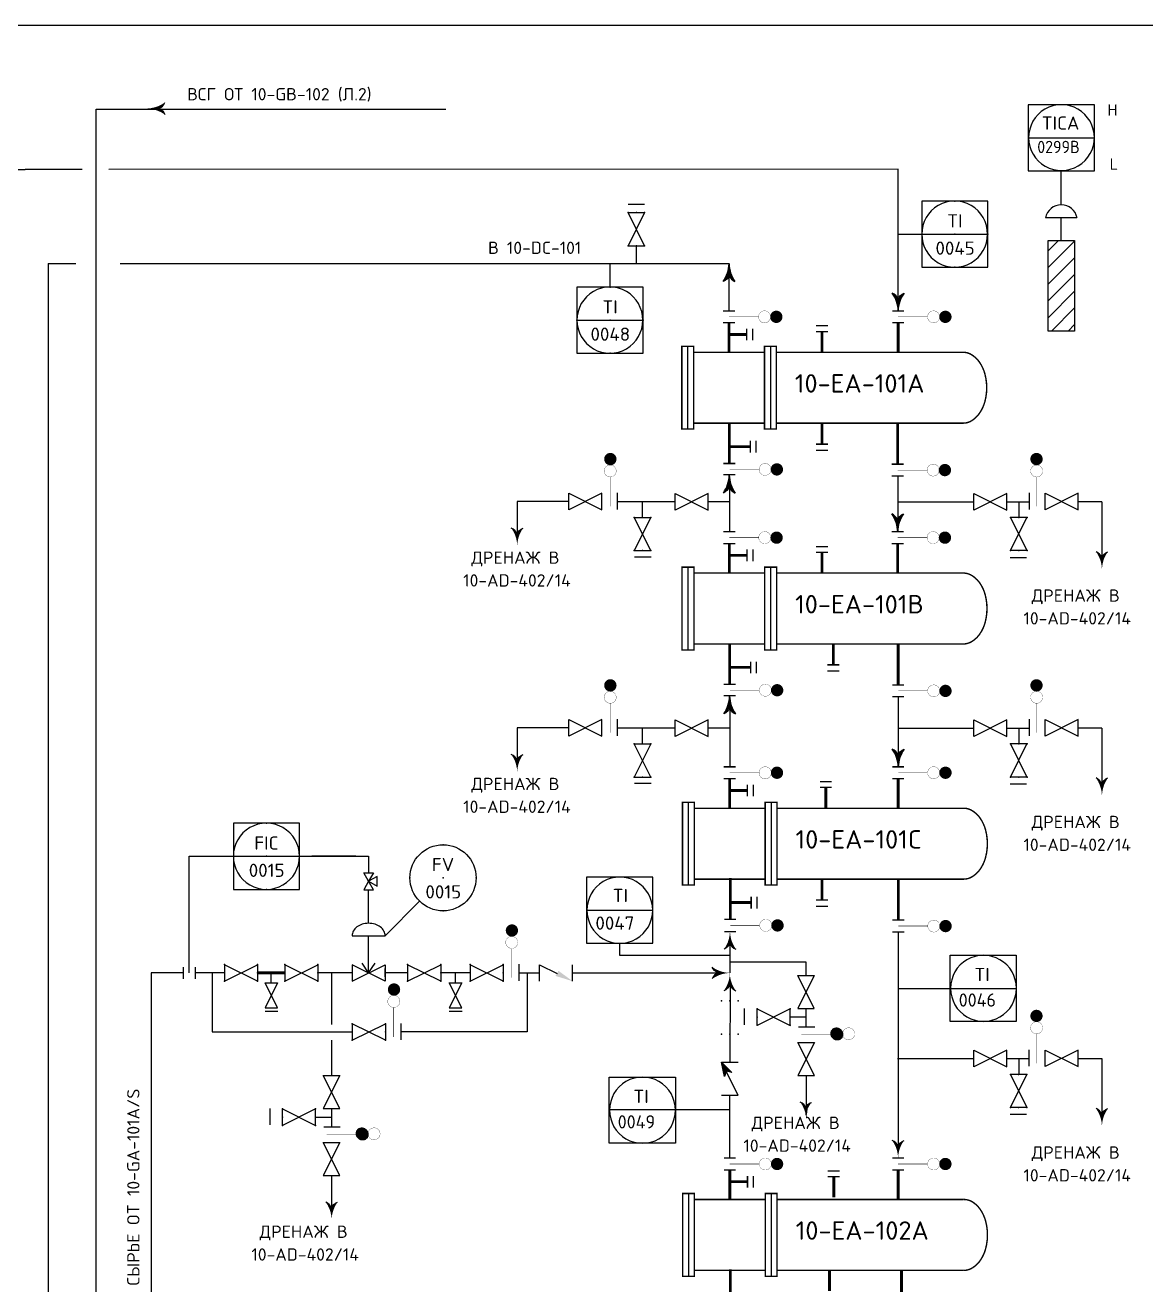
# Model space of a CAD drawing. Extents: x 270 to 589, y 86 to 206.
# Drawn here: x 380.24 to 392.1, y 102.27 to 115.6 of the extents above; entities that cross this region are included whole.
import ezdxf
from ezdxf.enums import TextEntityAlignment as Align

# ---------------------------------------------------------------- set-up
doc = ezdxf.new("R2010")
doc.units = 0
doc.header["$MEASUREMENT"] = 0
for name, pattern in [('DASH', [0.15625, 0.09375, -0.0625]), ('SDASH', [0.09375, 0.046875, -0.046875]), ('SOFTWARE', [0.6875, 0.5, -0.1875])]:
    doc.linetypes.add(name, pattern=pattern)
doc.layers.get('0').update_dxf_attribs({"linetype": 'CONTINUOUS'})
for name, color, linetype in [('1', 2, 'CONTINUOUS'), ('IN-ATTRIBS', 7, 'CONTINUOUS'), ('IN-EQUIPMENT', 7, 'CONTINUOUS'), ('IN-INST-TAP', 7, 'CONTINUOUS'), ('IN-INSTRUMENT', 7, 'SDASH'), ('IN-MAJ-PROC', 3, 'CONTINUOUS'), ('IN-MIN-PROC', 7, 'CONTINUOUS')]:
    doc.layers.add(name, color=color, linetype=linetype)
doc.styles.add('ATTRIBS', font='SIMPLEX', dxfattribs={"width": 0.8, "height": 0.125})
doc.styles.add('NARROW', font='simplex', dxfattribs={"width": 0.75, "height": 0.1})
doc.styles.add('S1', font='SIMPLEX.shx')
doc.styles.add('SIMPLEX', font='SIMPLEX')

# ---------------------------------------------------------------- blocks, each defined once
blk = doc.blocks.new('VALVTEXT')
at = {"layer": 'IN-ATTRIBS'}
for p in [(0, 0.0625), (0, 0), (0.25, 0.0625), (0.25, 0), (0, -0.0625), (0.25, -0.0625)]:
    blk.add_point(p, dxfattribs=at)
at = {"layer": 'IN-ATTRIBS', "style": 'S1', "flags": 1}
for tag, p in [('IDNUM', (0.125, 0.5625)), ('DWGNO', (0.125, 0.4375)), ('FILENO', (0.125, 0.3125))]:
    blk.add_attdef(tag, text='', height=0.1, dxfattribs=at).set_placement(p, align=Align.CENTER)
at = {"layer": 'IN-ATTRIBS', "style": 'S1'}
for tag, p in [('MODE', (0.125, 0.078125)), ('SIZE', (0.125, -0.1875))]:
    blk.add_attdef(tag, text='', height=0.1, dxfattribs=at).set_placement(p, align=Align.CENTER)
blk = doc.blocks.new('BUBTEXT')
at = {"layer": 'IN-ATTRIBS'}
for p in [(0, 0.25), (-0.25, 0), (0, 0), (0.25, 0), (0, -0.25)]:
    blk.add_point(p, dxfattribs=at)
at = {"layer": 'IN-ATTRIBS', "flags": 1}
for tag, style, width, p in [('IDNUM', 'ATTRIBS', 0.8, (0.0087, 0.5838)), ('DWGNO', 'ATTRIBS', 0.8, (0.0029, 0.4474)), ('FILENO', 'ATTRIBS', 0.8, (-0.003, 0.3111)), ('LOC', 'ATTRIBS', 0.8, (-0.0799, -0.422)), ('SIG', 'ATTRIBS', 0.8, (-0.0872, -0.5633)), ('INSTALL', 'ATTRIBS', 0.8, (-0.0872, -0.6994)), ('SERV', 'ATTRIBS', 0.8, (-0.0834, -0.8376)), ('DATE', 'ATTRIBS', 0.8, (-0.0881, -0.9694)), ('DES', 'NARROW', 0.75, (-0.0866, -1.1017)), ('CSYS', 'NARROW', 0.75, (-0.0866, -1.2425))]:
    blk.add_attdef(tag, text='', height=0.1, dxfattribs=dict(at, style=style, width=width)).set_placement(p, align=Align.CENTER)
at = {"layer": 'IN-ATTRIBS', "style": 'ATTRIBS', "flags": 1}
blk.add_attdef('SYSCDI', text='', height=0.1, dxfattribs=at).set_placement((-0.3125, 0.3125), align=Align.RIGHT)
at = {"layer": 'IN-ATTRIBS', "style": 'S1'}
for tag, p in [('XT', (0.3241, 0.2568)), ('A1', (0.3233, 0.1153)), ('A2', (0.3233, -0.0347)), ('A3', (0.3233, -0.1847)), ('RES', (0.3233, -0.3422))]:
    blk.add_attdef(tag, p, '', height=0.1, dxfattribs=at)
at = {"layer": 'IN-ATTRIBS', "style": 'ATTRIBS'}
blk.add_attdef('SYSCDV', text='', height=0.1, dxfattribs=at).set_placement((-0.3125, 0.1411), align=Align.RIGHT)
at = {"layer": 'IN-ATTRIBS', "style": 'S1'}
for tag, p in [('INSTTYPE', (-0.0002, 0.0499)), ('TAGNUM', (0.0019, -0.1561)), ('MD', (0.4017, -0.5655)), ('SZ', (0.4017, -0.6963))]:
    blk.add_attdef(tag, text='', height=0.1, dxfattribs=at).set_placement(p, align=Align.CENTER)

msp = doc.modelspace()

# ---------------------------------------------------------------- hatches: boundary and pattern name
at = {"linetype": 'CONTINUOUS'}
h = msp.add_hatch(dxfattribs=at)
h.set_pattern_fill('ANSI31', style=0)
h.set_pattern_definition([(45, (0, 0.56896), (-0.088388348, 0.088388348), [])])
h.paths.add_polyline_path([(391.064, 113.32), (391.344, 113.32), (391.344, 112.361), (391.064, 112.361)])
at = {"layer": 'IN-MIN-PROC'}
for points in [[(386.369, 111.007, 0.362032), (386.422, 110.944, -0.084037), (386.443, 110.944, 0.369801), (386.497, 111.007, 1)], [(390.878, 111.007, 0.369801), (390.932, 110.944, -0.084037), (390.953, 110.944, 0.362032), (391.006, 111.007, 1)], [(386.369, 108.613, 0.362032), (386.422, 108.55, -0.084037), (386.443, 108.55, 0.369801), (386.497, 108.613, 1)], [(390.878, 108.613, 0.369801), (390.932, 108.55, -0.084037), (390.953, 108.55, 0.362032), (391.006, 108.613, 1)], [(385.328, 106.02, 0.362032), (385.38, 105.957, -0.084037), (385.401, 105.957, 0.369801), (385.455, 106.02, 1)], [(384.08, 105.395, 0.362032), (384.132, 105.332, -0.084037), (384.154, 105.332, 0.369801), (384.208, 105.395, 1)], [(390.878, 105.116, 0.369801), (390.932, 105.053, -0.084037), (390.953, 105.053, 0.362032), (391.005, 105.116, 1)]]:
    msp.add_hatch(color=2, dxfattribs=at).paths.add_polyline_path(points)
h = msp.add_hatch(dxfattribs=at)
h.set_pattern_fill('ANSI31', color=2, scale=0.001, style=0)
h.set_pattern_definition([(45, (224.74436437, 88.86822387), (-8.838834765e-05, 8.838834765e-05), [])])
edge = h.paths.add_edge_path()
edge.add_arc((388.829, 104.925), 0.0637, -90, 90, ccw=False)
edge.add_arc((388.829, 104.925), 0.0637, 90, 270, ccw=False)
h = msp.add_hatch(color=2, dxfattribs=at)
h.paths.add_polyline_path([(387.609, 104.628), (387.657, 104.532), (387.717, 104.517)])
h.paths.add_polyline_path([(387.641, 104.474), (387.657, 104.532), (387.609, 104.628)])
h = msp.add_hatch(dxfattribs=at)
h.set_pattern_fill('ANSI31', color=2, scale=0.001, style=0)
h.set_pattern_definition([(45, (219.72280937, 87.81006946), (-8.838834765e-05, 8.838834765e-05), [])])
edge = h.paths.add_edge_path()
edge.add_arc((383.807, 103.867), 0.0637, -90, 90, ccw=False)
edge.add_arc((383.807, 103.867), 0.0637, 90, 270, ccw=False)

# ---------------------------------------------------------------- linework, layer by layer
at = {"color": 6, "linetype": 'CONTINUOUS'}
msp.add_line((271.084, 115.597), (567.702, 115.597, 0.558), dxfattribs=at)
at = {"color": 3, "linetype": 'CONTINUOUS'}
for p, q in [((380.992, 105.315), (380.992, 114.709)), ((380.992, 114.709), (384.691, 114.709)), ((380.843, 114.07), (380.242, 114.069)), ((389.478, 114.074), (381.127, 114.07)), ((380.242, 114.067), (365.547, 114.06)), ((387.699, 105.571), (387.699, 105.917)), ((381.574, 105.571), (381.574, 91.188)), ((381.907, 105.571), (381.574, 105.571)), ((385.467, 105.571), (385.684, 105.571)), ((386.034, 105.571), (387.593, 105.571)), ((380.993, 98.072), (380.992, 105.315)), ((387.697, 103.616), (387.697, 104.278))]:
    msp.add_line(p, q, dxfattribs=at)
at = {"linetype": 'CONTINUOUS'}
for p, q in [((390.854, 114.406), (391.554, 114.406)), ((389.728, 113.387), (390.428, 113.387)), ((386.08, 112.477), (386.78, 112.477)), ((381.978, 106.805), (383.144, 106.805)), ((386.181, 106.234), (386.881, 106.234)), ((387.697, 104.122), (386.421, 104.122))]:
    msp.add_line(p, q, dxfattribs=at)
at = {"color": 7, "linetype": 'CONTINUOUS'}
for p, q in [((391.204, 113.697), (391.204, 114.056)), ((391.204, 113.56), (391.037, 113.56)), ((391.204, 113.32), (391.204, 113.56)), ((391.37, 113.56), (391.204, 113.56)), ((383.875, 106.805), (383.875, 106.63)), ((383.875, 105.571), (383.807, 105.675)), ((383.875, 105.571), (383.943, 105.675)), ((386.531, 105.759), (387.699, 105.759)), ((390.728, 105.404), (389.478, 105.404))]:
    msp.add_line(p, q, dxfattribs=at)
at = {"color": 2}
for p, q in [((386.509, 110.474), (386.509, 110.649)), ((390.867, 110.474), (390.867, 110.649)), ((386.509, 108.08), (386.509, 108.255)), ((390.867, 108.08), (390.867, 108.255)), ((383.7, 105.964), (384.05, 105.964)), ((383.875, 105.571), (383.875, 105.964)), ((384.049, 105.53), (384.049, 105.618)), ((385.467, 105.487), (385.467, 105.662)), ((386.034, 105.483), (386.034, 105.658)), ((384.219, 104.862), (384.219, 105.037)), ((388.422, 105.002), (388.597, 105.002)), ((390.866, 104.583), (390.866, 104.758)), ((387.784, 104.278), (387.609, 104.628)), ((387.609, 104.628), (387.784, 104.628)), ((387.609, 104.278), (387.784, 104.278)), ((383.4, 103.944), (383.575, 103.944))]:
    msp.add_line(p, q, dxfattribs=at)
at = {"color": 5, "linetype": 'CONTINUOUS'}
for p, q in [((387.119, 110.555), (386.508, 110.555)), ((387.692, 110.555), (387.468, 110.556)), ((389.473, 110.556), (390.279, 110.556)), ((390.629, 110.555), (390.867, 110.555)), ((387.119, 108.161), (386.508, 108.161)), ((387.692, 108.161), (387.468, 108.161)), ((389.473, 108.161), (390.279, 108.161)), ((390.629, 108.161), (390.867, 108.161)), ((387.699, 105.687), (388.503, 105.687)), ((389.472, 104.664), (390.279, 104.664)), ((390.628, 104.664), (390.866, 104.664))]:
    msp.add_line(p, q, dxfattribs=at)
at = {"color": 2, "linetype": 'CONTINUOUS'}
for p, q in [((386.69, 109.974), (386.864, 109.974)), ((390.837, 109.963), (390.662, 109.963)), ((386.69, 107.58), (386.864, 107.58)), ((390.837, 107.568), (390.662, 107.568)), ((382.779, 105.166), (382.916, 105.166)), ((384.728, 105.166), (384.865, 105.166)), ((387.854, 105.021), (387.854, 105.195)), ((387.609, 104.628), (387.717, 104.517)), ((387.641, 104.474), (387.609, 104.628)), ((387.657, 104.532), (387.641, 104.474)), ((387.717, 104.517), (387.657, 104.532)), ((382.833, 103.963), (382.833, 104.137)), ((390.836, 104.072), (390.662, 104.072))]:
    msp.add_line(p, q, dxfattribs=at)
at = {"color": 3}
for p, q in [((382.845, 105.465), (382.845, 105.571)), ((384.794, 105.465), (384.794, 105.571))]:
    msp.add_line(p, q, dxfattribs=at)
for points in [[(381.655, 114.715, 0.206864), (381.718, 114.778)], [(381.655, 114.715, -0.206864), (381.718, 114.653)], [(387.689, 113.074, 0.150368), (387.751, 112.887, 0.150368)], [(387.689, 112.949, -0.206864), (387.626, 112.887, -0.206864)], [(387.689, 112.949, 0.206864), (387.751, 112.887, 0.206864)], [(389.478, 112.574, 0.150368), (389.416, 112.762, 0.150368)], [(389.478, 112.699, 0.206864), (389.416, 112.762, 0.206864)], [(389.478, 112.699, -0.206864), (389.541, 112.762, -0.206864)], [(387.691, 110.836, 0.150368), (387.754, 110.648, 0.150368)], [(387.691, 110.711, -0.206864), (387.629, 110.648, -0.206864)], [(387.691, 110.711, 0.206864), (387.754, 110.648, 0.206864)], [(389.473, 110.238, 0.150368), (389.41, 110.426, 0.150368)], [(389.473, 110.363, 0.206864), (389.41, 110.426, 0.206864)], [(389.473, 110.363, -0.206864), (389.535, 110.426, -0.206864)], [(387.695, 108.499, 0.150368), (387.758, 108.311, 0.150368)], [(387.695, 108.374, -0.206864), (387.633, 108.311, -0.206864)], [(387.695, 108.374, 0.206864), (387.758, 108.311, 0.206864)], [(389.479, 107.751, 0.150368), (389.416, 107.938, 0.150368)], [(389.479, 107.876, 0.206864), (389.416, 107.938, 0.206864)], [(389.479, 107.876, -0.206864), (389.541, 107.938, -0.206864)], [(387.699, 105.886, -0.206864), (387.636, 105.823, -0.206864)], [(387.699, 105.886, 0.206864), (387.761, 105.823, 0.206864)], [(387.574, 105.571, -0.206864), (387.511, 105.633, -0.206864)], [(387.574, 105.571, 0.206864), (387.511, 105.508, 0.206864)], [(387.697, 105.446, -0.206864), (387.634, 105.383, -0.206864)], [(387.697, 105.446, 0.206864), (387.759, 105.383, 0.206864)], [(389.478, 103.737, 0.206864), (389.415, 103.799, 0.206864)], [(389.478, 103.737, -0.206864), (389.54, 103.799, -0.206864)]]:
    msp.add_lwpolyline(points, format="xyb", dxfattribs=at)
for points in [[(391.554, 114.353), (391.554, 114.756), (390.854, 114.756), (390.854, 114.353)], [(390.854, 114.353), (390.854, 114.056), (391.554, 114.056), (391.554, 114.353)], [(390.428, 113.333), (390.428, 113.737), (389.728, 113.737), (389.728, 113.333)], [(389.728, 113.333), (389.728, 113.037), (390.428, 113.037), (390.428, 113.333)], [(386.78, 112.423), (386.78, 112.827), (386.08, 112.827), (386.08, 112.423)], [(386.08, 112.423), (386.08, 112.127), (386.78, 112.127), (386.78, 112.423)], [(383.144, 106.752), (383.144, 107.155), (382.444, 107.155), (382.444, 106.752)], [(382.444, 106.752), (382.444, 106.455), (383.144, 106.455), (383.144, 106.752)], [(386.881, 106.18), (386.881, 106.584), (386.181, 106.584), (386.181, 106.18)], [(386.181, 106.18), (386.181, 105.884), (386.881, 105.884), (386.881, 106.18)], [(390.028, 105.354), (390.028, 105.758), (390.728, 105.758), (390.728, 105.354)], [(390.728, 105.354), (390.728, 105.058), (390.028, 105.058), (390.028, 105.354)], [(386.421, 104.065), (386.421, 104.469), (387.121, 104.469), (387.121, 104.065)], [(387.121, 104.065), (387.121, 103.769), (386.421, 103.769), (386.421, 104.065)]]:
    msp.add_lwpolyline(points)
at = {"color": 2}
for points in [[(386.796, 113.264), (386.621, 113.614), (386.796, 113.614), (386.621, 113.264)], [(385.992, 110.646), (386.342, 110.471), (386.342, 110.646), (385.992, 110.471)], [(387.468, 110.643), (387.118, 110.468), (387.118, 110.643), (387.468, 110.468)], [(390.279, 110.643), (390.629, 110.468), (390.629, 110.643), (390.279, 110.468)], [(391.383, 110.646), (391.033, 110.471), (391.033, 110.646), (391.383, 110.471)], [(386.861, 110.038), (386.686, 110.388), (386.861, 110.388), (386.686, 110.038)], [(390.666, 110.038), (390.841, 110.388), (390.666, 110.388), (390.841, 110.038)], [(385.992, 108.251), (386.342, 108.076), (386.342, 108.251), (385.992, 108.076)], [(387.468, 108.248), (387.118, 108.073), (387.118, 108.248), (387.468, 108.073)], [(390.279, 108.248), (390.629, 108.073), (390.629, 108.248), (390.279, 108.073)], [(391.383, 108.251), (391.033, 108.076), (391.033, 108.251), (391.383, 108.076)], [(386.861, 107.643), (386.686, 107.993), (386.861, 107.993), (386.686, 107.643)], [(390.666, 107.643), (390.841, 107.993), (390.666, 107.993), (390.841, 107.643)], [(382.35, 105.483), (382.7, 105.658), (382.7, 105.483), (382.35, 105.658)], [(382.989, 105.483), (383.339, 105.658), (383.339, 105.483), (382.989, 105.658)], [(383.7, 105.483), (384.05, 105.658), (384.05, 105.483), (383.7, 105.658)], [(384.288, 105.483), (384.638, 105.658), (384.638, 105.483), (384.288, 105.658)], [(384.95, 105.483), (385.3, 105.658), (385.3, 105.483), (384.95, 105.658)], [(388.59, 105.543), (388.415, 105.193), (388.59, 105.193), (388.415, 105.543)], [(382.91, 105.203), (382.779, 105.465), (382.91, 105.465), (382.779, 105.203)], [(384.86, 105.203), (384.728, 105.465), (384.86, 105.465), (384.728, 105.203)], [(387.985, 105.191), (388.335, 105.016), (388.335, 105.191), (387.985, 105.016)], [(383.703, 104.858), (384.053, 105.033), (384.053, 104.858), (383.703, 105.033)], [(388.593, 104.485), (388.418, 104.835), (388.593, 104.835), (388.418, 104.485)], [(390.279, 104.752), (390.629, 104.577), (390.629, 104.752), (390.279, 104.577)], [(391.383, 104.755), (391.033, 104.58), (391.033, 104.755), (391.383, 104.58)], [(383.569, 104.485), (383.394, 104.135), (383.569, 104.135), (383.394, 104.485)], [(390.666, 104.146), (390.841, 104.496), (390.666, 104.496), (390.841, 104.146)], [(382.963, 104.133), (383.313, 103.958), (383.313, 104.133), (382.963, 103.958)], [(383.571, 103.427), (383.396, 103.777), (383.571, 103.777), (383.396, 103.427)]]:
    msp.add_lwpolyline(points, close=True, dxfattribs=at)
at = {"color": 7, "linetype": 'CONTINUOUS'}
for points in [[(391.064, 113.32), (391.344, 113.32), (391.344, 112.361), (391.064, 112.361)], [(383.875, 106.54), (383.823, 106.63), (383.927, 106.63)], [(383.875, 106.54), (383.823, 106.45), (383.927, 106.45)], [(383.875, 106.54), (383.965, 106.488), (383.965, 106.592)]]:
    msp.add_lwpolyline(points, close=True, dxfattribs=at)
at = {"color": 2, "const_width": 0.005}
for points in [[(388.001, 112.512), (387.689, 112.512)], [(389.791, 112.512), (389.478, 112.512)], [(388.007, 110.897), (387.695, 110.897)], [(389.785, 110.89), (389.473, 110.89)], [(386.43, 110.82), (386.43, 110.507)], [(390.945, 110.82), (390.945, 110.507)], [(388.004, 110.176), (387.692, 110.176)], [(389.785, 110.176), (389.473, 110.176)], [(388.011, 108.562), (387.698, 108.562)], [(389.791, 108.555), (389.479, 108.555)], [(386.43, 108.425), (386.43, 108.112)], [(390.945, 108.425), (390.945, 108.112)], [(388.008, 107.688), (387.696, 107.688)], [(389.791, 107.688), (389.479, 107.688)], [(388.014, 106.074), (387.702, 106.074)], [(389.792, 106.067), (389.48, 106.067)], [(385.388, 105.832), (385.388, 105.519)], [(384.141, 105.207), (384.141, 104.894)], [(388.767, 104.923), (388.454, 104.923)], [(390.945, 104.928), (390.945, 104.616)], [(383.745, 103.865), (383.433, 103.865)], [(388.009, 103.549), (387.697, 103.549)], [(389.79, 103.549), (389.478, 103.549)]]:
    msp.add_lwpolyline(points, dxfattribs=at)
at = {"color": 2}
for points, const_width in [([(388.064, 112.575, 1), (388.064, 112.448, 1)], 0.0025), ([(388.189, 112.544, 1), (388.189, 112.479, 1)], 0.065), ([(389.853, 112.575, 1), (389.853, 112.448, 1)], 0.0025), ([(389.978, 112.544, 1), (389.978, 112.479, 1)], 0.065), ([(386.497, 111.007, 1), (386.369, 111.007, 1)], 0.0025), ([(390.878, 111.007, -1), (391.006, 111.007, -1)], 0.0025), ([(386.495, 110.881, 1), (386.368, 110.881, 1)], 0.0025), ([(388.07, 110.961, 1), (388.07, 110.834, 1)], 0.0025), ([(388.195, 110.93, 1), (388.195, 110.865, 1)], 0.065), ([(389.848, 110.954, 1), (389.848, 110.827, 1)], 0.0025), ([(389.973, 110.923, 1), (389.973, 110.858, 1)], 0.065), ([(390.88, 110.881, -1), (391.007, 110.881, -1)], 0.0025), ([(388.067, 110.24, 1), (388.067, 110.112, 1)], 0.0025), ([(388.192, 110.208, 1), (388.192, 110.143, 1)], 0.065), ([(389.848, 110.24, 1), (389.848, 110.112, 1)], 0.0025), ([(389.973, 110.208, 1), (389.973, 110.143, 1)], 0.065), ([(386.497, 108.613, 1), (386.369, 108.613, 1)], 0.0025), ([(388.073, 108.625, 1), (388.073, 108.498, 1)], 0.0025), ([(388.198, 108.594, 1), (388.198, 108.529, 1)], 0.065), ([(389.854, 108.618, 1), (389.854, 108.491, 1)], 0.0025), ([(389.979, 108.587, 1), (389.979, 108.522, 1)], 0.065), ([(390.878, 108.613, -1), (391.006, 108.613, -1)], 0.0025), ([(386.495, 108.487, 1), (386.368, 108.487, 1)], 0.0025), ([(390.88, 108.487, -1), (391.007, 108.487, -1)], 0.0025), ([(388.071, 107.752, 1), (388.071, 107.624, 1)], 0.0025), ([(388.196, 107.721, 1), (388.196, 107.656, 1)], 0.065), ([(389.854, 107.752, 1), (389.854, 107.624, 1)], 0.0025), ([(389.979, 107.721, 1), (389.979, 107.656, 1)], 0.065), ([(385.455, 106.02, 1), (385.328, 106.02, 1)], 0.0025), ([(388.077, 106.138, 1), (388.077, 106.01, 1)], 0.0025), ([(388.202, 106.106, 1), (388.202, 106.041, 1)], 0.065), ([(389.855, 106.13, 1), (389.855, 106.003, 1)], 0.0025), ([(389.98, 106.099, 1), (389.98, 106.034, 1)], 0.065), ([(385.453, 105.894, 1), (385.326, 105.894, 1)], 0.0025), ([(384.208, 105.395, 1), (384.08, 105.395, 1)], 0.0025), ([(384.206, 105.269, 1), (384.078, 105.269, 1)], 0.0025), ([(390.878, 105.116, -1), (391.005, 105.116, -1)], 0.0025), ([(390.879, 104.99, -1), (391.007, 104.99, -1)], 0.0025), ([(388.829, 104.988, -1), (388.829, 104.861, -1)], 0.0025), ([(388.955, 104.99, -1), (388.955, 104.863, -1)], 0.0025), ([(383.807, 103.93, -1), (383.807, 103.803, -1)], 0.0025), ([(383.933, 103.932, -1), (383.933, 103.805, -1)], 0.0025), ([(388.072, 103.613, 1), (388.072, 103.486, 1)], 0.0025), ([(388.197, 103.582, 1), (388.197, 103.517, 1)], 0.065), ([(389.853, 103.613, 1), (389.853, 103.486, 1)], 0.0025), ([(389.978, 103.582, 1), (389.978, 103.517, 1)], 0.065)]:
    msp.add_lwpolyline(points, format="xyb", close=True, dxfattribs=dict(at, const_width=const_width))
at = {"color": 6, "const_width": 0.015}
for points in [[(387.314, 111.324), (387.314, 112.199), (387.189, 112.199), (387.189, 111.324)], [(388.189, 111.324), (388.189, 112.199), (388.064, 112.199), (388.064, 111.324)], [(387.317, 108.988), (387.317, 109.863), (387.192, 109.863), (387.192, 108.988)], [(388.192, 108.988), (388.192, 109.863), (388.067, 109.863), (388.067, 108.988)], [(387.321, 106.501), (387.321, 107.376), (387.196, 107.376), (387.196, 106.501)], [(388.196, 106.501), (388.196, 107.376), (388.071, 107.376), (388.071, 106.501)], [(387.322, 102.362), (387.322, 103.237), (387.197, 103.237), (387.197, 102.362)], [(388.197, 102.362), (388.197, 103.237), (388.072, 103.237), (388.072, 102.362)]]:
    msp.add_lwpolyline(points, close=True, dxfattribs=at)
for points in [[(387.314, 112.137), (388.064, 112.137)], [(388.189, 112.137), (390.165, 112.137)], [(387.314, 111.387), (388.064, 111.387)], [(388.189, 111.387), (390.165, 111.387)], [(387.317, 109.801), (388.067, 109.801)], [(388.192, 109.801), (390.168, 109.801)], [(387.317, 109.051), (388.067, 109.051)], [(388.192, 109.051), (390.168, 109.051)], [(387.321, 107.313), (388.071, 107.313)], [(388.196, 107.313), (390.172, 107.313)], [(387.321, 106.563), (388.071, 106.563)], [(388.196, 106.563), (390.172, 106.563)], [(387.322, 103.174), (388.072, 103.174)], [(388.197, 103.174), (390.173, 103.174)], [(387.322, 102.425), (388.072, 102.425)], [(388.197, 102.425), (390.173, 102.424)]]:
    msp.add_lwpolyline(points, dxfattribs=at)
for points in [[(390.165, 111.387, 0.139889), (390.255, 111.412, 0.107118), (390.342, 111.497, 0.079812), (390.395, 111.612, 0.067459), (390.415, 111.762, 0.067459), (390.395, 111.911, 0.079812), (390.342, 112.027, 0.107118), (390.255, 112.111, 0.139889), (390.165, 112.137, 0.139889)], [(390.168, 109.051, 0.139889), (390.258, 109.077, 0.107118), (390.345, 109.161, 0.079812), (390.398, 109.277, 0.067459), (390.418, 109.426, 0.067459), (390.398, 109.575, 0.079812), (390.345, 109.691, 0.107118), (390.258, 109.775, 0.139889), (390.168, 109.801, 0.139889)], [(390.172, 106.563, 0.139889), (390.262, 106.589, 0.107118), (390.349, 106.673, 0.079812), (390.402, 106.789, 0.067459), (390.422, 106.938, 0.067459), (390.402, 107.087, 0.079812), (390.349, 107.203, 0.107118), (390.262, 107.287, 0.139889), (390.172, 107.313, 0.139889)], [(390.173, 102.424, 0.139889), (390.263, 102.45, 0.107118), (390.35, 102.534, 0.079812), (390.403, 102.65, 0.067459), (390.423, 102.799, 0.067459), (390.403, 102.948, 0.079812), (390.35, 103.064, 0.107118), (390.263, 103.149, 0.139889), (390.173, 103.174, 0.139889)]]:
    msp.add_lwpolyline(points, format="xyb", dxfattribs=at)
at = {"color": 5}
for points in [[(385.448, 110.215, 0.206864), (385.385, 110.277, 0.206864)], [(385.448, 110.215, -0.206864), (385.51, 110.277, -0.206864)], [(391.634, 109.965, 0.206864), (391.572, 110.027, 0.206864)], [(391.634, 109.965, -0.206864), (391.697, 110.027, -0.206864)], [(385.448, 107.82, 0.206864), (385.385, 107.883, 0.206864)], [(385.448, 107.82, -0.206864), (385.51, 107.883, -0.206864)], [(391.634, 107.57, 0.206864), (391.572, 107.633, 0.206864)], [(391.634, 107.57, -0.206864), (391.697, 107.633, -0.206864)], [(388.506, 104.142, 0.206864), (388.443, 104.204, 0.206864)], [(388.496, 104.142, -0.206864), (388.562, 104.201, -0.206864)], [(391.634, 104.074, 0.206864), (391.572, 104.136, 0.206864)], [(391.634, 104.074, -0.206864), (391.697, 104.136, -0.206864)], [(383.484, 103.084, 0.206864), (383.421, 103.146, 0.206864)], [(383.484, 103.084, -0.206864), (383.546, 103.146, -0.206864)]]:
    msp.add_lwpolyline(points, format="xyb", dxfattribs=at)
at = {"color": 2}
msp.add_lwpolyline([(384.05, 105.964, 0.126822), (384.038, 106.013, 0.10607), (383.999, 106.057, 0.085783), (383.944, 106.085, 0.075445), (383.875, 106.096, 0.075445), (383.806, 106.085, 0.085783), (383.751, 106.057, 0.10607), (383.713, 106.013, 0.126822), (383.7, 105.964, 0.126822)], format="xyb", dxfattribs=at)
msp.add_lwpolyline([(385.684, 105.483), (385.684, 105.658), (385.869, 105.566)], dxfattribs=at)
at = {"color": 7, "linetype": 'CONTINUOUS'}
msp.add_circle((384.663, 106.577), 0.35, dxfattribs=at)
for centre, radius, start, end in [((391.206, 114.408), 0.348, 359.6548, 180.3452), ((391.206, 114.408), 0.348, 180.3411, 1.0315), ((390.076, 113.389), 0.348, 359.6836, 180.3164), ((390.076, 113.385), 0.348, 179.6836, 0.3164), ((386.428, 112.479), 0.348, 359.6296, 180.3704), ((386.428, 112.475), 0.348, 179.6296, 0.3704), ((382.794, 106.805), 0.35, 359.9608, 180.0079), ((382.794, 106.805), 0.35, 179.9608, 0.0079), ((386.533, 106.236), 0.348, 359.6548, 180.3452), ((386.533, 106.232), 0.348, 179.6548, 0.3452), ((390.381, 105.41), 0.348, 359.6548, 180.3452), ((390.381, 105.406), 0.348, 179.6548, 0.3452), ((386.773, 104.121), 0.348, 359.6548, 180.3452), ((386.773, 104.117), 0.348, 179.6548, 0.3452)]:
    msp.add_arc(centre, radius, start, end)
msp.add_arc((391.204, 113.527), 0.17, 11.2105, 168.7895, dxfattribs=at)
at = {"color": 3}
for centre, start, end in [((387.353, 113.082), 324.4623, 358.6678), ((389.814, 112.566), 144.4623, 178.6678), ((387.355, 110.844), 324.4623, 358.6678), ((389.809, 110.231), 144.4623, 178.6678), ((387.359, 108.507), 324.4623, 358.6678), ((389.815, 107.743), 144.4623, 178.6678)]:
    msp.add_arc(centre, 0.336, start, end, dxfattribs=at)
for points in [[(381.609, 114.727), (381.686, 114.734), (381.647, 114.739), (381.699, 114.747)], [(381.647, 114.739), (381.699, 114.747), (381.684, 114.757), (381.71, 114.762)], [(381.684, 114.757), (381.71, 114.762), (381.718, 114.778)], [(381.53, 114.715), (381.655, 114.715), (381.57, 114.719), (381.671, 114.723)], [(381.53, 114.715), (381.655, 114.715), (381.57, 114.712), (381.671, 114.707)], [(381.57, 114.719), (381.671, 114.723), (381.609, 114.727), (381.686, 114.734)], [(381.57, 114.712), (381.671, 114.707), (381.609, 114.704), (381.686, 114.697)], [(381.609, 114.704), (381.686, 114.697), (381.647, 114.691), (381.699, 114.684)], [(381.647, 114.691), (381.699, 114.684), (381.684, 114.674), (381.71, 114.669)], [(381.684, 114.674), (381.71, 114.669), (381.718, 114.653)], [(387.685, 113.034), (387.681, 112.933), (387.677, 112.995), (387.67, 112.918)], [(387.689, 113.074), (387.689, 112.949), (387.685, 113.034), (387.681, 112.933)], [(387.689, 113.074), (387.689, 112.949), (387.692, 113.034), (387.697, 112.933)], [(387.692, 113.034), (387.697, 112.933), (387.7, 112.995), (387.707, 112.918)], [(387.648, 112.921), (387.643, 112.895), (387.626, 112.887)], [(387.665, 112.957), (387.657, 112.905), (387.648, 112.921), (387.643, 112.895)], [(387.677, 112.995), (387.67, 112.918), (387.665, 112.957), (387.657, 112.905)], [(387.7, 112.995), (387.707, 112.918), (387.713, 112.957), (387.72, 112.905)], [(387.713, 112.957), (387.72, 112.905), (387.73, 112.921), (387.735, 112.895)], [(387.73, 112.921), (387.735, 112.895), (387.751, 112.887)], [(389.437, 112.728), (389.432, 112.754), (389.416, 112.762)], [(389.454, 112.691), (389.447, 112.743), (389.437, 112.728), (389.432, 112.754)], [(389.467, 112.653), (389.46, 112.73), (389.454, 112.691), (389.447, 112.743)], [(389.49, 112.653), (389.497, 112.73), (389.502, 112.691), (389.51, 112.743)], [(389.502, 112.691), (389.51, 112.743), (389.519, 112.728), (389.524, 112.754)], [(389.519, 112.728), (389.524, 112.754), (389.541, 112.762)], [(389.475, 112.614), (389.47, 112.715), (389.467, 112.653), (389.46, 112.73)], [(389.478, 112.574), (389.478, 112.699), (389.475, 112.614), (389.47, 112.715)], [(389.478, 112.574), (389.478, 112.699), (389.482, 112.614), (389.486, 112.715)], [(389.482, 112.614), (389.486, 112.715), (389.49, 112.653), (389.497, 112.73)], [(387.68, 110.757), (387.673, 110.68), (387.667, 110.719), (387.66, 110.667)], [(387.688, 110.796), (387.683, 110.695), (387.68, 110.757), (387.673, 110.68)], [(387.691, 110.836), (387.691, 110.711), (387.688, 110.796), (387.683, 110.695)], [(387.691, 110.836), (387.691, 110.711), (387.695, 110.796), (387.699, 110.695)], [(387.695, 110.796), (387.699, 110.695), (387.703, 110.757), (387.71, 110.68)], [(387.703, 110.757), (387.71, 110.68), (387.715, 110.719), (387.723, 110.667)], [(387.65, 110.682), (387.645, 110.656), (387.629, 110.648)], [(387.667, 110.719), (387.66, 110.667), (387.65, 110.682), (387.645, 110.656)], [(387.715, 110.719), (387.723, 110.667), (387.733, 110.682), (387.738, 110.656)], [(387.733, 110.682), (387.738, 110.656), (387.754, 110.648)], [(389.432, 110.392), (389.427, 110.418), (389.41, 110.426)], [(389.449, 110.356), (389.441, 110.407), (389.432, 110.392), (389.427, 110.418)], [(389.461, 110.318), (389.454, 110.394), (389.449, 110.356), (389.441, 110.407)], [(389.47, 110.278), (389.465, 110.38), (389.461, 110.318), (389.454, 110.394)], [(389.473, 110.238), (389.473, 110.363), (389.47, 110.278), (389.465, 110.38)], [(389.473, 110.238), (389.473, 110.363), (389.476, 110.278), (389.481, 110.38)], [(389.476, 110.278), (389.481, 110.38), (389.484, 110.318), (389.491, 110.394)], [(389.484, 110.318), (389.491, 110.394), (389.497, 110.356), (389.504, 110.407)], [(389.497, 110.356), (389.504, 110.407), (389.514, 110.392), (389.519, 110.418)], [(389.514, 110.392), (389.519, 110.418), (389.535, 110.426)], [(387.695, 108.499), (387.695, 108.374), (387.692, 108.459), (387.687, 108.358)], [(387.695, 108.499), (387.695, 108.374), (387.699, 108.459), (387.703, 108.358)], [(387.654, 108.345), (387.649, 108.319), (387.633, 108.311)], [(387.671, 108.382), (387.664, 108.33), (387.654, 108.345), (387.649, 108.319)], [(387.684, 108.42), (387.677, 108.343), (387.671, 108.382), (387.664, 108.33)], [(387.692, 108.459), (387.687, 108.358), (387.684, 108.42), (387.677, 108.343)], [(387.699, 108.459), (387.703, 108.358), (387.707, 108.42), (387.714, 108.343)], [(387.707, 108.42), (387.714, 108.343), (387.719, 108.382), (387.727, 108.33)], [(387.719, 108.382), (387.727, 108.33), (387.736, 108.345), (387.741, 108.319)], [(387.736, 108.345), (387.741, 108.319), (387.758, 108.311)], [(389.437, 107.904), (389.432, 107.93), (389.416, 107.938)], [(389.455, 107.868), (389.447, 107.919), (389.437, 107.904), (389.432, 107.93)], [(389.467, 107.83), (389.46, 107.907), (389.455, 107.868), (389.447, 107.919)], [(389.475, 107.791), (389.471, 107.892), (389.467, 107.83), (389.46, 107.907)], [(389.479, 107.751), (389.479, 107.876), (389.475, 107.791), (389.471, 107.892)], [(389.479, 107.751), (389.479, 107.876), (389.482, 107.791), (389.487, 107.892)], [(389.482, 107.791), (389.487, 107.892), (389.49, 107.83), (389.497, 107.907)], [(389.49, 107.83), (389.497, 107.907), (389.503, 107.868), (389.51, 107.919)], [(389.503, 107.868), (389.51, 107.919), (389.52, 107.904), (389.525, 107.93)], [(389.52, 107.904), (389.525, 107.93), (389.541, 107.938)], [(387.695, 105.971), (387.691, 105.869), (387.687, 105.931), (387.68, 105.855)], [(387.699, 106.011), (387.699, 105.886), (387.695, 105.971), (387.691, 105.869)], [(387.699, 106.011), (387.699, 105.886), (387.702, 105.971), (387.707, 105.869)], [(387.702, 105.971), (387.707, 105.869), (387.71, 105.931), (387.717, 105.855)], [(387.658, 105.857), (387.653, 105.831), (387.636, 105.823)], [(387.675, 105.893), (387.667, 105.842), (387.658, 105.857), (387.653, 105.831)], [(387.687, 105.931), (387.68, 105.855), (387.675, 105.893), (387.667, 105.842)], [(387.71, 105.931), (387.717, 105.855), (387.723, 105.893), (387.73, 105.842)], [(387.723, 105.893), (387.73, 105.842), (387.74, 105.857), (387.745, 105.831)], [(387.74, 105.857), (387.745, 105.831), (387.761, 105.823)], [(387.545, 105.612), (387.519, 105.617), (387.511, 105.633)], [(387.581, 105.595), (387.53, 105.602), (387.545, 105.612), (387.519, 105.617)], [(387.581, 105.547), (387.53, 105.539), (387.545, 105.529), (387.519, 105.524)], [(387.619, 105.582), (387.543, 105.589), (387.581, 105.595), (387.53, 105.602)], [(387.619, 105.559), (387.543, 105.552), (387.581, 105.547), (387.53, 105.539)], [(387.659, 105.574), (387.557, 105.579), (387.619, 105.582), (387.543, 105.589)], [(387.659, 105.567), (387.557, 105.563), (387.619, 105.559), (387.543, 105.552)], [(387.699, 105.571), (387.574, 105.571), (387.659, 105.574), (387.557, 105.579)], [(387.699, 105.571), (387.574, 105.571), (387.659, 105.567), (387.557, 105.563)], [(387.697, 105.571), (387.697, 105.446), (387.694, 105.531), (387.689, 105.429)], [(387.697, 105.571), (387.697, 105.446), (387.7, 105.531), (387.705, 105.429)], [(387.545, 105.529), (387.519, 105.524), (387.511, 105.508)], [(387.656, 105.417), (387.651, 105.391), (387.634, 105.383)], [(387.673, 105.453), (387.666, 105.402), (387.656, 105.417), (387.651, 105.391)], [(387.686, 105.491), (387.678, 105.415), (387.673, 105.453), (387.666, 105.402)], [(387.694, 105.531), (387.689, 105.429), (387.686, 105.491), (387.678, 105.415)], [(387.7, 105.531), (387.705, 105.429), (387.708, 105.491), (387.716, 105.415)], [(387.708, 105.491), (387.716, 105.415), (387.721, 105.453), (387.728, 105.402)], [(387.721, 105.453), (387.728, 105.402), (387.738, 105.417), (387.743, 105.391)], [(387.738, 105.417), (387.743, 105.391), (387.759, 105.383)], [(389.436, 103.765), (389.431, 103.791), (389.415, 103.799)], [(389.454, 103.729), (389.446, 103.781), (389.436, 103.765), (389.431, 103.791)], [(389.466, 103.691), (389.459, 103.768), (389.454, 103.729), (389.446, 103.781)], [(389.474, 103.652), (389.47, 103.753), (389.466, 103.691), (389.459, 103.768)], [(389.478, 103.612), (389.478, 103.737), (389.474, 103.652), (389.47, 103.753)], [(389.478, 103.612), (389.478, 103.737), (389.481, 103.652), (389.486, 103.753)], [(389.481, 103.652), (389.486, 103.753), (389.489, 103.691), (389.496, 103.768)], [(389.489, 103.691), (389.496, 103.768), (389.502, 103.729), (389.509, 103.781)], [(389.502, 103.729), (389.509, 103.781), (389.519, 103.765), (389.524, 103.791)], [(389.519, 103.765), (389.524, 103.791), (389.54, 103.799)]]:
    msp.add_solid(points, dxfattribs=at)
at = {"color": 5}
for points in [[(385.406, 110.243), (385.401, 110.269), (385.385, 110.277)], [(385.424, 110.207), (385.416, 110.259), (385.406, 110.243), (385.401, 110.269)], [(385.436, 110.169), (385.429, 110.246), (385.424, 110.207), (385.416, 110.259)], [(385.444, 110.13), (385.44, 110.231), (385.436, 110.169), (385.429, 110.246)], [(385.448, 110.09), (385.448, 110.215), (385.444, 110.13), (385.44, 110.231)], [(385.448, 110.09), (385.448, 110.215), (385.451, 110.13), (385.456, 110.231)], [(385.451, 110.13), (385.456, 110.231), (385.459, 110.169), (385.466, 110.246)], [(385.459, 110.169), (385.466, 110.246), (385.472, 110.207), (385.479, 110.259)], [(385.472, 110.207), (385.479, 110.259), (385.489, 110.243), (385.494, 110.269)], [(385.489, 110.243), (385.494, 110.269), (385.51, 110.277)], [(391.593, 109.993), (391.588, 110.019), (391.572, 110.027)], [(391.61, 109.957), (391.603, 110.009), (391.593, 109.993), (391.588, 110.019)], [(391.623, 109.919), (391.616, 109.996), (391.61, 109.957), (391.603, 110.009)], [(391.631, 109.88), (391.626, 109.981), (391.623, 109.919), (391.616, 109.996)], [(391.634, 109.84), (391.634, 109.965), (391.631, 109.88), (391.626, 109.981)], [(391.634, 109.84), (391.634, 109.965), (391.638, 109.88), (391.642, 109.981)], [(391.638, 109.88), (391.642, 109.981), (391.646, 109.919), (391.653, 109.996)], [(391.646, 109.919), (391.653, 109.996), (391.658, 109.957), (391.666, 110.009)], [(391.658, 109.957), (391.666, 110.009), (391.676, 109.993), (391.681, 110.019)], [(391.676, 109.993), (391.681, 110.019), (391.697, 110.027)], [(385.406, 107.849), (385.401, 107.875), (385.385, 107.883)], [(385.424, 107.813), (385.416, 107.864), (385.406, 107.849), (385.401, 107.875)], [(385.436, 107.774), (385.429, 107.851), (385.424, 107.813), (385.416, 107.864)], [(385.444, 107.735), (385.44, 107.837), (385.436, 107.774), (385.429, 107.851)], [(385.448, 107.695), (385.448, 107.82), (385.444, 107.735), (385.44, 107.837)], [(385.448, 107.695), (385.448, 107.82), (385.451, 107.735), (385.456, 107.837)], [(385.451, 107.735), (385.456, 107.837), (385.459, 107.774), (385.466, 107.851)], [(385.459, 107.774), (385.466, 107.851), (385.472, 107.813), (385.479, 107.864)], [(385.472, 107.813), (385.479, 107.864), (385.489, 107.849), (385.494, 107.875)], [(385.489, 107.849), (385.494, 107.875), (385.51, 107.883)], [(391.593, 107.599), (391.588, 107.625), (391.572, 107.633)], [(391.61, 107.562), (391.603, 107.614), (391.593, 107.599), (391.588, 107.625)], [(391.623, 107.524), (391.616, 107.601), (391.61, 107.562), (391.603, 107.614)], [(391.631, 107.485), (391.626, 107.586), (391.623, 107.524), (391.616, 107.601)], [(391.634, 107.445), (391.634, 107.57), (391.631, 107.485), (391.626, 107.586)], [(391.634, 107.445), (391.634, 107.57), (391.638, 107.485), (391.642, 107.586)], [(391.638, 107.485), (391.642, 107.586), (391.646, 107.524), (391.653, 107.601)], [(391.646, 107.524), (391.653, 107.601), (391.658, 107.562), (391.666, 107.614)], [(391.658, 107.562), (391.666, 107.614), (391.676, 107.599), (391.681, 107.625)], [(391.676, 107.599), (391.681, 107.625), (391.697, 107.633)], [(388.464, 104.17), (388.459, 104.196), (388.443, 104.204)], [(388.481, 104.134), (388.474, 104.186), (388.464, 104.17), (388.459, 104.196)], [(388.494, 104.096), (388.487, 104.173), (388.481, 104.134), (388.474, 104.186)], [(388.502, 104.057), (388.498, 104.158), (388.494, 104.096), (388.487, 104.173)], [(388.495, 104.057), (388.505, 104.158), (388.505, 104.096), (388.516, 104.172)], [(388.506, 104.017), (388.506, 104.142), (388.502, 104.057), (388.498, 104.158)], [(388.505, 104.096), (388.516, 104.172), (388.52, 104.133), (388.53, 104.184)], [(388.506, 104.017), (388.506, 104.142), (388.509, 104.057), (388.514, 104.158)], [(388.509, 104.057), (388.514, 104.158), (388.517, 104.096), (388.524, 104.173)], [(388.52, 104.133), (388.53, 104.184), (388.539, 104.168), (388.545, 104.194)], [(388.539, 104.168), (388.545, 104.194), (388.562, 104.201)], [(391.593, 104.102), (391.588, 104.128), (391.572, 104.136)], [(391.61, 104.066), (391.603, 104.118), (391.593, 104.102), (391.588, 104.128)], [(391.623, 104.028), (391.616, 104.105), (391.61, 104.066), (391.603, 104.118)], [(391.631, 103.989), (391.626, 104.09), (391.623, 104.028), (391.616, 104.105)], [(391.634, 103.949), (391.634, 104.074), (391.631, 103.989), (391.626, 104.09)], [(391.634, 103.949), (391.634, 104.074), (391.638, 103.989), (391.642, 104.09)], [(391.638, 103.989), (391.642, 104.09), (391.646, 104.028), (391.653, 104.105)], [(391.646, 104.028), (391.653, 104.105), (391.658, 104.066), (391.666, 104.118)], [(391.658, 104.066), (391.666, 104.118), (391.676, 104.102), (391.681, 104.128)], [(391.676, 104.102), (391.681, 104.128), (391.697, 104.136)], [(383.443, 103.112), (383.438, 103.138), (383.421, 103.146)], [(383.525, 103.112), (383.53, 103.138), (383.546, 103.146)], [(383.46, 103.076), (383.453, 103.128), (383.443, 103.112), (383.438, 103.138)], [(383.473, 103.038), (383.465, 103.115), (383.46, 103.076), (383.453, 103.128)], [(383.481, 102.999), (383.476, 103.1), (383.473, 103.038), (383.465, 103.115)], [(383.484, 102.959), (383.484, 103.084), (383.481, 102.999), (383.476, 103.1)], [(383.484, 102.959), (383.484, 103.084), (383.487, 102.999), (383.492, 103.1)], [(383.487, 102.999), (383.492, 103.1), (383.495, 103.038), (383.503, 103.115)], [(383.495, 103.038), (383.503, 103.115), (383.508, 103.076), (383.515, 103.128)], [(383.508, 103.076), (383.515, 103.128), (383.525, 103.112), (383.53, 103.138)]]:
    msp.add_solid(points, dxfattribs=at)
at = {"color": 2}
msp.add_solid([(385.853, 105.539), (386.034, 105.483), (385.884, 105.593)], dxfattribs=at)
at = {"layer": '1', "color": 6}
for p, q in [((387.251, 112.193), (387.251, 111.324)), ((388.126, 112.193), (388.126, 111.324)), ((387.254, 109.857), (387.254, 108.988)), ((388.129, 109.857), (388.129, 108.988)), ((387.258, 107.369), (387.258, 106.501)), ((388.133, 107.369), (388.133, 106.501)), ((387.259, 103.231), (387.259, 102.362)), ((388.134, 103.231), (388.134, 102.362))]:
    msp.add_line(p, q, dxfattribs=at)
at = {"layer": 'IN-ATTRIBS', "color": 2}
for p in [(386.621, 113.614), (386.709, 113.614), (386.796, 113.614), (386.621, 113.264), (386.709, 113.264), (386.796, 113.264)]:
    msp.add_point(p, dxfattribs=at)
at = {"layer": 'IN-EQUIPMENT', "color": 2}
msp.add_line((386.621, 113.702), (386.796, 113.702), dxfattribs=at)
at = {"layer": 'IN-EQUIPMENT', "color": 3, "const_width": 0.015}
for points in [[(387.626, 112.574), (387.751, 112.574)], [(389.416, 112.574), (389.541, 112.574)], [(387.629, 110.841), (387.754, 110.841)], [(389.535, 110.828), (389.41, 110.828)], [(387.629, 110.238), (387.754, 110.238)], [(389.41, 110.238), (389.535, 110.238)], [(387.633, 108.504), (387.758, 108.504)], [(389.541, 108.493), (389.416, 108.493)], [(387.633, 107.751), (387.758, 107.751)], [(389.416, 107.751), (389.541, 107.751)], [(387.638, 106.006), (387.763, 106.006)], [(389.542, 106.005), (389.417, 106.005)], [(381.916, 105.633), (381.916, 105.508)], [(382.041, 105.633), (382.041, 105.508)], [(387.634, 103.612), (387.759, 103.612)], [(389.415, 103.612), (389.54, 103.612)]]:
    msp.add_lwpolyline(points, dxfattribs=at)
at = {"layer": 'IN-EQUIPMENT', "color": 6, "const_width": 0.015}
for points in [[(387.626, 112.449), (387.751, 112.449)], [(387.876, 112.387), (387.876, 112.262)], [(387.939, 112.387), (387.939, 112.262)], [(388.735, 112.417), (388.61, 112.417)], [(388.61, 112.356), (388.735, 112.356)], [(389.416, 112.449), (389.541, 112.449)], [(387.914, 111.201), (387.914, 111.076)], [(387.974, 111.076), (387.974, 111.201)], [(388.735, 111.165), (388.61, 111.165)], [(388.61, 111.1), (388.735, 111.1)], [(387.754, 110.96), (387.629, 110.96)], [(389.535, 110.953), (389.41, 110.953)], [(387.629, 110.113), (387.754, 110.113)], [(388.735, 110.081), (388.61, 110.081)], [(389.41, 110.113), (389.535, 110.113)], [(387.879, 110.051), (387.879, 109.926)], [(387.942, 110.051), (387.942, 109.926)], [(388.61, 110.021), (388.735, 110.021)], [(387.917, 108.865), (387.917, 108.74)], [(387.978, 108.74), (387.978, 108.865)], [(388.855, 108.83), (388.73, 108.83)], [(388.73, 108.764), (388.855, 108.764)], [(387.758, 108.624), (387.633, 108.624)], [(389.541, 108.618), (389.416, 108.618)], [(387.633, 107.626), (387.758, 107.626)], [(387.883, 107.563), (387.883, 107.438)], [(387.946, 107.563), (387.946, 107.438)], [(388.776, 107.593), (388.651, 107.593)], [(388.651, 107.533), (388.776, 107.533)], [(389.416, 107.626), (389.541, 107.626)], [(387.923, 106.377), (387.923, 106.252)], [(387.984, 106.252), (387.984, 106.377)], [(388.735, 106.342), (388.61, 106.342)], [(388.61, 106.276), (388.735, 106.276)], [(387.764, 106.137), (387.639, 106.137)], [(389.542, 106.13), (389.417, 106.13)], [(387.634, 103.487), (387.759, 103.487)], [(387.884, 103.424), (387.884, 103.299)], [(387.947, 103.424), (387.947, 103.299)], [(388.859, 103.475), (388.734, 103.475)], [(388.734, 103.415), (388.859, 103.415)], [(389.415, 103.487), (389.54, 103.487)]]:
    msp.add_lwpolyline(points, dxfattribs=at)
at = {"layer": 'IN-INST-TAP', "color": 7}
for p, q in [((389.478, 113.387), (389.728, 113.387)), ((386.43, 112.827), (386.43, 113.077)), ((384.05, 105.964), (384.415, 106.329)), ((381.978, 105.571), (381.978, 105.883)), ((386.531, 105.884), (386.531, 105.759))]:
    msp.add_line(p, q, dxfattribs=at)
at = {"layer": 'IN-MAJ-PROC', "color": 3}
for p, q in [((389.478, 112.699), (389.478, 114.074)), ((387.689, 112.574), (387.689, 112.949)), ((389.478, 108.488), (389.479, 107.884)), ((389.478, 106.005), (389.478, 103.737)), ((382.35, 105.571), (382.041, 105.571)), ((383.7, 105.571), (383.339, 105.571)), ((384.288, 105.571), (384.05, 105.571)), ((384.95, 105.571), (384.638, 105.571))]:
    msp.add_line(p, q, dxfattribs=at)
at = {"layer": 'IN-MAJ-PROC', "color": 5, "linetype": 'CONTINUOUS'}
for p, q in [((386.771, 110.555), (386.771, 110.388)), ((390.756, 110.555), (390.756, 110.388)), ((386.771, 108.161), (386.771, 107.993)), ((390.756, 108.161), (390.756, 107.993)), ((388.503, 105.102), (388.335, 105.102)), ((390.755, 104.664), (390.755, 104.496)), ((383.481, 104.043), (383.313, 104.043))]:
    msp.add_line(p, q, dxfattribs=at)
at = {"layer": 'IN-MAJ-PROC', "color": 6, "const_width": 0.03}
for points in [[(387.689, 112.137), (387.689, 112.449)], [(387.689, 112.324), (387.876, 112.324)], [(388.672, 112.137), (388.672, 112.356)], [(389.478, 112.137), (389.478, 112.449)], [(389.473, 111.39), (389.473, 110.953)], [(387.692, 111.387), (387.692, 110.96)], [(388.672, 111.385), (388.672, 111.165)], [(387.694, 111.139), (387.914, 111.139)], [(387.692, 109.801), (387.692, 110.113)], [(389.473, 109.801), (389.473, 110.113)], [(387.692, 109.988), (387.879, 109.988)], [(388.672, 109.801), (388.672, 110.021)], [(387.696, 109.051), (387.696, 108.624)], [(388.793, 109.049), (388.793, 108.83)], [(389.479, 109.055), (389.479, 108.618)], [(387.698, 108.803), (387.917, 108.803)], [(387.696, 107.313), (387.696, 107.626)], [(388.713, 107.313), (388.713, 107.533)], [(389.479, 107.313), (389.479, 107.626)], [(387.696, 107.501), (387.883, 107.501)], [(387.702, 106.574), (387.702, 106.137)], [(388.672, 106.562), (388.672, 106.342)], [(389.48, 106.567), (389.48, 106.13)], [(387.704, 106.315), (387.923, 106.315)], [(387.697, 103.174), (387.697, 103.487)], [(388.797, 103.195), (388.797, 103.415)], [(389.478, 103.174), (389.478, 103.487)], [(387.697, 103.362), (387.884, 103.362)], [(387.703, 102.435), (387.703, 101.998)], [(388.751, 102.424), (388.751, 102.205)], [(389.514, 102.424), (389.514, 101.987)]]:
    msp.add_lwpolyline(points, dxfattribs=at)
at = {"layer": 'IN-MAJ-PROC', "color": 3, "const_width": 0.03}
msp.add_lwpolyline([(382.989, 105.571), (382.7, 105.571)], dxfattribs=at)
at = {"layer": 'IN-MIN-PROC', "color": 3}
for p, q in [((386.709, 113.077), (386.709, 113.264)), ((380.485, 113.077), (380.485, 90.963)), ((380.485, 113.077), (380.777, 113.077)), ((381.247, 113.077), (387.689, 113.077)), ((389.473, 110.828), (389.473, 110.363)), ((387.692, 110.71), (387.692, 110.238)), ((387.696, 108.374), (387.696, 107.751)), ((382.22, 105.571), (382.22, 104.946)), ((385.553, 105.571), (385.553, 104.946)), ((387.699, 105.459), (387.697, 104.628)), ((382.22, 104.946), (383.703, 104.946)), ((385.553, 104.946), (384.219, 104.946))]:
    msp.add_line(p, q, dxfattribs=at)
at = {"layer": 'IN-MIN-PROC', "color": 5}
for p, q in [((385.448, 110.558), (385.448, 110.215)), ((385.992, 110.558), (385.448, 110.558)), ((391.383, 110.558), (391.634, 110.558)), ((391.634, 110.556), (391.634, 109.965)), ((385.448, 108.164), (385.448, 107.82)), ((385.992, 108.164), (385.448, 108.164)), ((391.383, 108.164), (391.634, 108.164)), ((391.634, 108.161), (391.634, 107.57)), ((388.503, 105.687), (388.503, 105.543)), ((383.481, 105.571), (383.481, 105.026)), ((388.503, 105.193), (388.503, 105.002)), ((383.481, 104.86), (383.481, 104.628)), ((383.481, 104.628), (383.481, 104.485)), ((391.383, 104.667), (391.634, 104.667)), ((391.634, 104.665), (391.634, 104.074)), ((388.506, 104.485), (388.506, 104.142)), ((383.481, 104.135), (383.481, 103.944)), ((383.484, 103.427), (383.484, 103.084))]:
    msp.add_line(p, q, dxfattribs=at)
at = {"layer": 'IN-MIN-PROC', "color": 7}
for p, q in [((381.978, 105.883), (381.978, 106.805)), ((383.144, 106.805), (383.875, 106.805)), ((383.739, 106.805), (383.274, 106.805)), ((383.875, 106.096), (383.875, 106.45))]:
    msp.add_line(p, q, dxfattribs=at)

# ---------------------------------------------------------------- block references
at = {"layer": 'IN-INST-TAP', "color": 2, "yscale": 1.4, "zscale": 1.4}
for p, xscale, rotation in [((386.773, 110.038), 1.4, 89.99999999999999), ((390.754, 110.038), -1.4, 270), ((386.773, 107.643), 1.4, 89.99999999999999), ((390.754, 107.643), -1.4, 270), ((387.697, 104.924), 1.4, 89.99999999999999), ((387.985, 105.104), -1.4, 180), ((390.753, 104.146), -1.4, 270), ((382.963, 104.045), -1.4, 180)]:
    msp.add_blockref('VALVTEXT', p, dxfattribs=dict(at, xscale=xscale, rotation=rotation))
at = {"layer": 'IN-INSTRUMENT', "color": 7, "xscale": 1.4, "yscale": 1.4, "zscale": 1.4}
for p, values in [((390.078, 113.387), {'INSTTYPE': 'TI', 'TAGNUM': '0045'}), ((386.43, 112.477), {'INSTTYPE': 'TI', 'TAGNUM': '0048'}), ((382.794, 106.805), {'INSTTYPE': 'FIC', 'TAGNUM': '0015'}), ((384.663, 106.577), {'INSTTYPE': 'FV', 'TAGNUM': '0015'})]:
    msp.add_blockref('BUBTEXT', p, dxfattribs=at).add_auto_attribs(values)
at = {"layer": 'IN-MAJ-PROC', "color": 2, "xscale": 1.4, "yscale": 1.4, "zscale": 1.4}
for p in [(382.35, 105.571), (382.989, 105.571), (384.288, 105.571), (384.95, 105.571)]:
    msp.add_blockref('VALVTEXT', p, dxfattribs=at)
at = {"layer": 'IN-MIN-PROC', "color": 2, "xscale": 1.4, "yscale": 1.4, "zscale": 1.4}
msp.add_blockref('VALVTEXT', (383.703, 104.946), dxfattribs=at)

# ---------------------------------------------------------------- texts
at = {"color": 1, "linetype": 'CONTINUOUS'}
for s, style, p in [('ВСГ ОТ 10-GB-102 (Л.2)', 'S1', (381.955, 114.802)), ('В 10-DC-101', 'S1', (385.139, 113.177)), (' ДРЕНАЖ В', 'SIMPLEX', (384.876, 109.899)), ('10-AD-402/14', 'SIMPLEX', (384.876, 109.658)), (' ДРЕНАЖ В', 'SIMPLEX', (390.804, 109.498)), ('10-AD-402/14', 'SIMPLEX', (390.804, 109.257)), (' ДРЕНАЖ В', 'SIMPLEX', (384.876, 107.505)), ('10-AD-402/14', 'SIMPLEX', (384.876, 107.264)), (' ДРЕНАЖ В', 'SIMPLEX', (390.804, 107.103)), ('10-AD-402/14', 'SIMPLEX', (390.804, 106.862)), (' ДРЕНАЖ В', 'SIMPLEX', (387.841, 103.92)), ('10-AD-402/14', 'SIMPLEX', (387.841, 103.679)), (' ДРЕНАЖ В', 'SIMPLEX', (390.804, 103.606)), ('10-AD-402/14', 'SIMPLEX', (390.804, 103.365)), (' ДРЕНАЖ В', 'SIMPLEX', (382.635, 102.768)), ('10-AD-402/14', 'SIMPLEX', (382.635, 102.527))]:
    msp.add_text(s, height=0.13, dxfattribs=dict(at, style=style)).set_placement(p)
at = {"color": 7, "linetype": 'SOFTWARE', "style": 'S1'}
msp.add_text('H', height=0.12, dxfattribs=at).set_placement((391.692, 114.64))
at = {"color": 7, "linetype": 'CONTINUOUS', "style": 'S1'}
for s, p in [('TICA', (390.997, 114.492)), ('TI', (386.458, 106.32)), ('0047', (386.275, 106.028))]:
    msp.add_text(s, height=0.14, dxfattribs=at).set_placement(p)
at = {"color": 7, "linetype": 'CONTINUOUS', "style": 'S1', "width": 0.9}
msp.add_text('0299B', height=0.13, dxfattribs=at).set_placement((390.95, 114.244))
at = {"color": 4, "linetype": 'CONTINUOUS', "style": 'S1'}
for s, p in [('10-EA-101A', (388.385, 111.71)), ('10-EA-101B', (388.388, 109.374)), ('10-EA-101C', (388.392, 106.886)), ('10-EA-102A', (388.394, 102.748))]:
    msp.add_text(s, height=0.195, dxfattribs=at).set_placement(p)
at = {"color": 7, "linetype": 'DASH', "style": 'S1'}
for p in [(390.285, 105.484), (386.677, 104.195)]:
    msp.add_text('TI', height=0.14, dxfattribs=at).set_placement(p)
at = {"color": 7, "linetype": 'DASH', "style": 'S1', "width": 0.95}
for s, p in [('0046', (390.119, 105.214)), ('0049', (386.511, 103.925))]:
    msp.add_text(s, height=0.14, dxfattribs=at).set_placement(p)
at = {"color": 1, "linetype": 'CONTINUOUS', "style": 'S1'}
msp.add_text('СЫРЬЕ OT 10-GA-101A/S', height=0.13, rotation=90, dxfattribs=at).set_placement((381.451, 102.264))
at = {"layer": 'IN-MIN-PROC', "style": 'SIMPLEX'}
msp.add_text('L', height=0.12, dxfattribs=at).set_placement((391.715, 114.068))

doc.saveas('drawing.dxf')
